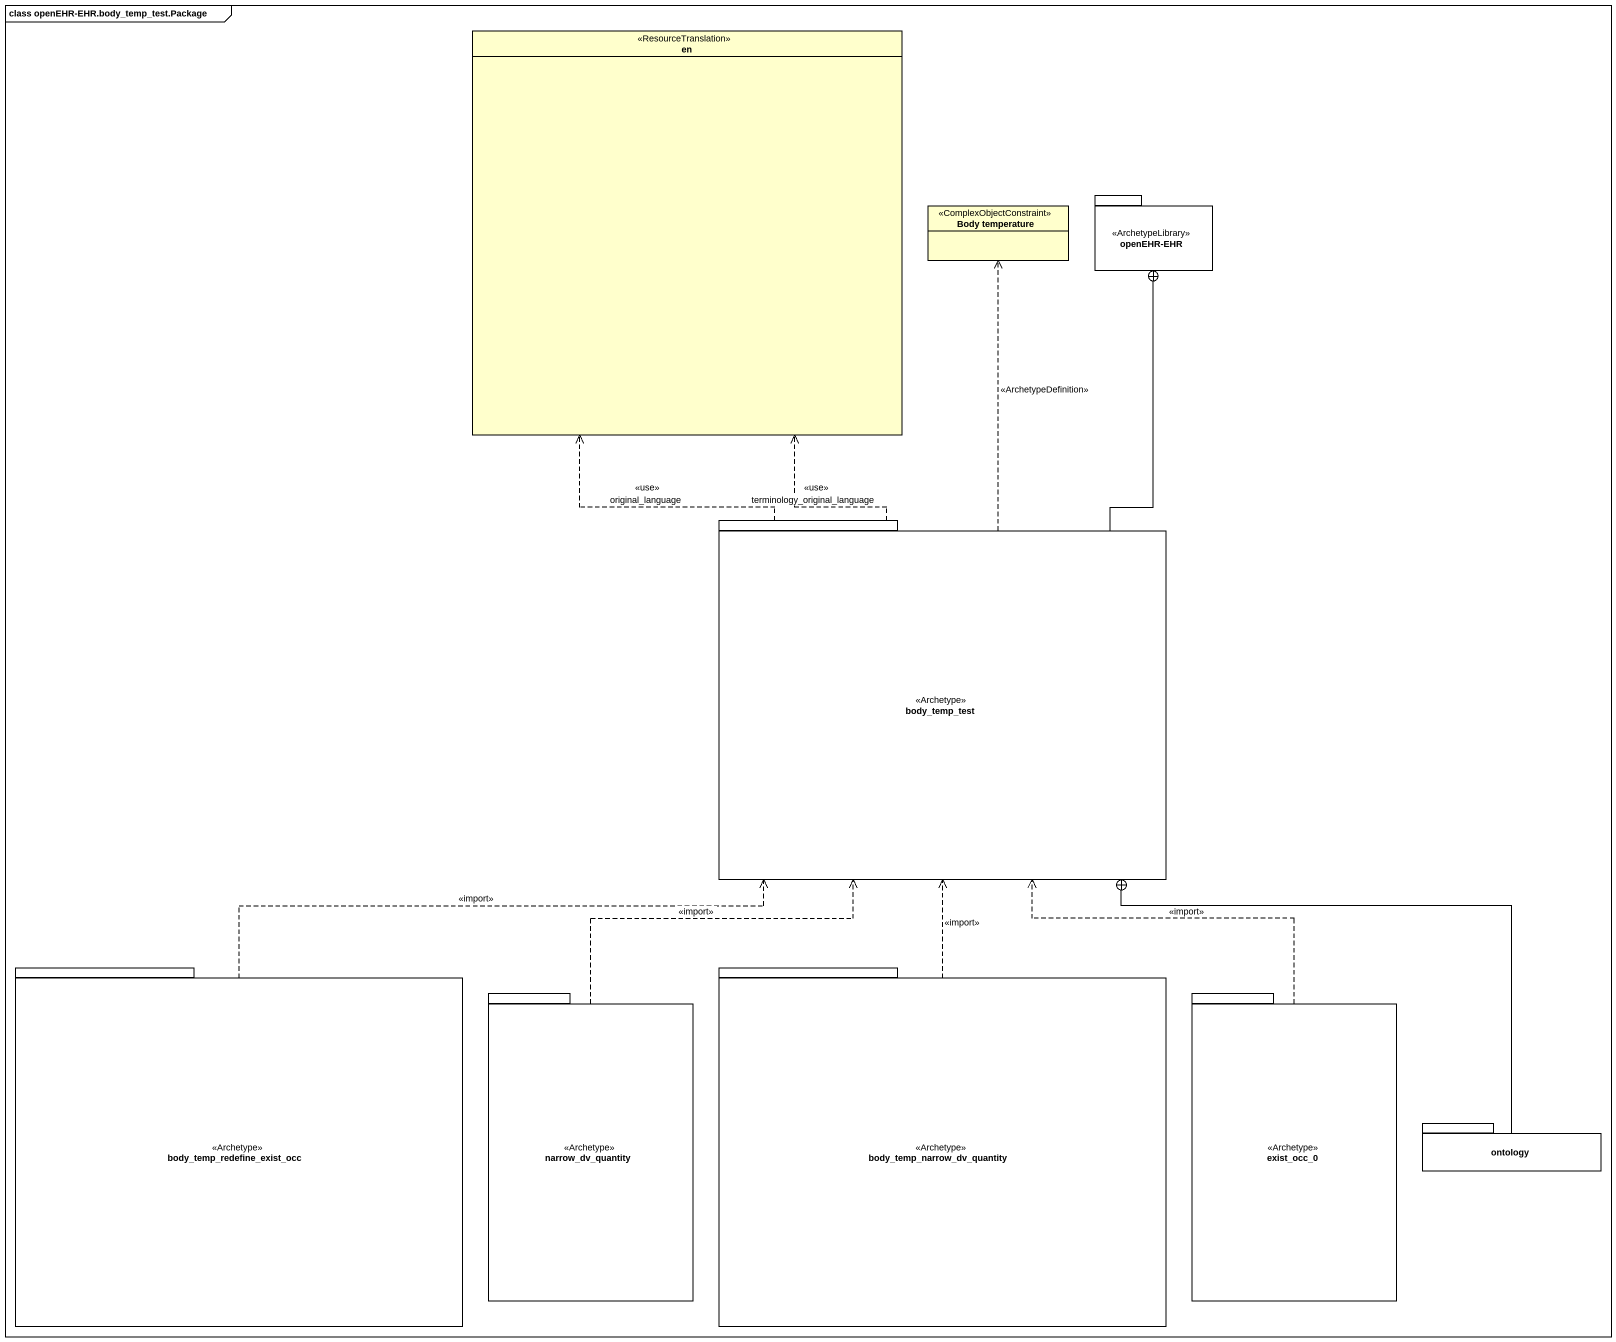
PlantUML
@startuml
mainframe class openEHR-EHR.body_temp_test.Package
hide circle
hide empty members
enum en <<ResourceTranslation>>
package "openEHR-EHR" as openEHR_EHR <<ArchetypeLibrary>> {
}
class "Body temperature" as Body_temperature <<ComplexObjectConstraint>>
package body_temp_test <<Archetype>> {
}
package body_temp_redefine_exist_occ <<Archetype>> {
}
package body_temp_narrow_dv_quantity <<Archetype>> {
}
package narrow_dv_quantity <<Archetype>> {
}
package exist_occ_0 <<Archetype>> {
}
package ontology {
}
body_temp_test .up.> en : <<use>>\noriginal_language
body_temp_test .up.> en : <<use>>\nterminology_original_language
body_temp_test -up-+ openEHR_EHR
body_temp_test .up.> Body_temperature : <<ArchetypeDefinition>>
body_temp_redefine_exist_occ .up.> body_temp_test : <<import>>
body_temp_narrow_dv_quantity .up.> body_temp_test : <<import>>
narrow_dv_quantity .up.> body_temp_test : <<import>>
exist_occ_0 .up.> body_temp_test : <<import>>
ontology -up-+ body_temp_test
@enduml
